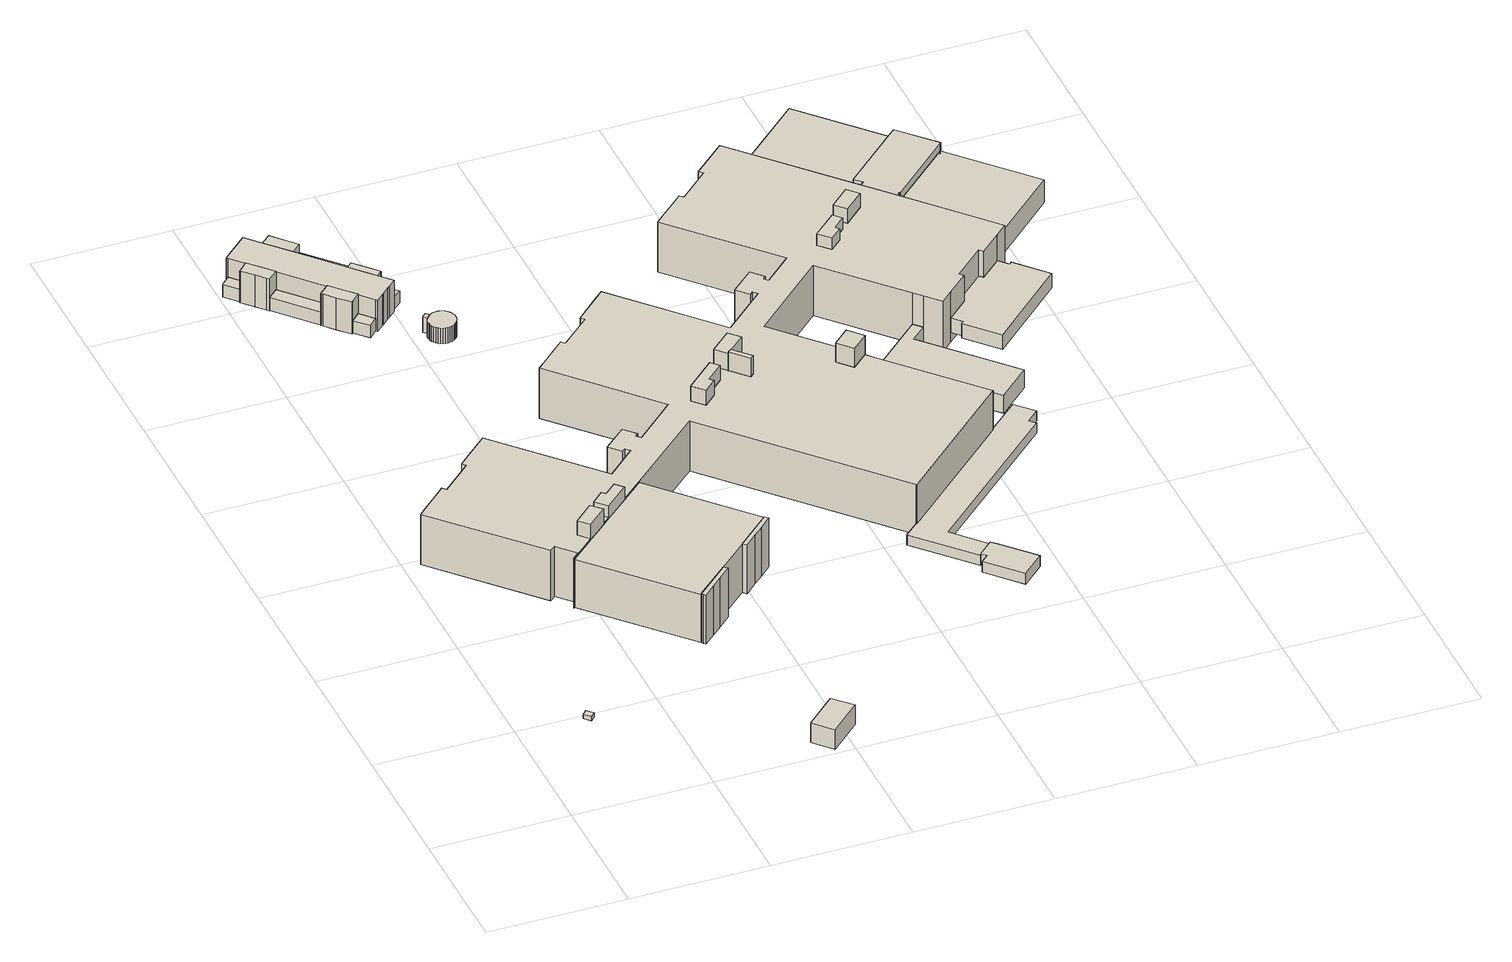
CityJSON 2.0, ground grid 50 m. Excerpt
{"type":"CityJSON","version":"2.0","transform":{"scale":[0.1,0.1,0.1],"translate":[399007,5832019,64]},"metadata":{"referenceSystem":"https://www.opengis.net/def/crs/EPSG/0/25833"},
"CityObjects":{
"building1":{"type":"Building","attributes":{"Gemeindeschluessel":"11000003","BezugspunktDach":"2200","function":"31001_2000","measuredHeight":1.77,"storeysAboveGround":1},"address":[{"country":"Germany","locality":"Berlin","thoroughfareNumber":"50 (9)","thoroughfareName":"Schwanebecker Chaussee"}],"geometry":[{"type":"Solid","lod":"1","boundaries":[[[[0,1,2,3]],[[4,5,6,7]],[[4,7,3,2]],[[5,4,2,1]],[[6,5,1,0]],[[7,6,0,3]]]]}]},
"building2":{"type":"Building","attributes":{"Gemeindeschluessel":"11000003","BezugspunktDach":"2200","function":"31001_2000","measuredHeight":10.69,"storeysAboveGround":1},"address":[{"country":"Germany","locality":"Berlin","thoroughfareNumber":"69 (8)","thoroughfareName":"Lindenberger Weg"}],"geometry":[{"type":"Solid","lod":"1","boundaries":[[[[8,9,10,11]],[[12,13,14,15]],[[12,15,11,10]],[[13,12,10,9]],[[14,13,9,8]],[[15,14,8,11]]]]}]},
"building3":{"type":"Building","attributes":{"Gemeindeschluessel":"11000003","function":"31001_3051"},"address":[{"country":"Germany","locality":"Berlin","thoroughfareNumber":"50 (2)","thoroughfareName":"Schwanebecker Chaussee"}],"children":["building3-1","building3-2","building3-3"]},
"building3-1":{"type":"BuildingPart","attributes":{"BezugspunktDach":"2200","measuredHeight":19.38,"storeysAboveGround":4},"parents":["building3"],"geometry":[{"type":"MultiSurface","lod":"1","boundaries":[[[16,17,18,19,20,21,22,23,24,25,26]],[[27,28,29,30,31,32,33,34,35,36,37]],[[27,37,26,25]],[[28,27,25,24]],[[29,28,24,23]],[[30,29,23,22]],[[31,30,22,21]],[[32,31,21,20]],[[33,32,20,19]],[[35,34,18,17]],[[37,36,16,26]],[[33,19,18,34]],[[36,35,17,16,38]]]}]},
"building3-2":{"type":"BuildingPart","attributes":{"BezugspunktDach":"2200","measuredHeight":19.59,"storeysAboveGround":4},"parents":["building3"],"geometry":[{"type":"MultiSurface","lod":"1","boundaries":[[[39,40,41,42,43,44]],[[33,45,46,47,48,34]],[[19,18,34,44,43]],[[45,33,43,42]],[[46,45,42,41]],[[47,46,41,40]],[[48,47,40,39]],[[34,48,39,44]],[[33,34,18,19]]]}]},
"building3-3":{"type":"BuildingPart","attributes":{"BezugspunktDach":"2200","measuredHeight":20.07,"storeysAboveGround":4},"parents":["building3"],"geometry":[{"type":"MultiSurface","lod":"1","boundaries":[[[49,50,51,52,53,54,55,56]],[[35,57,58,59,60,61,62,36]],[[17,16,56,55]],[[57,35,55,54]],[[58,57,54,53]],[[59,58,53,52]],[[60,59,52,51]],[[61,60,51,50]],[[62,61,50,49]],[[36,62,49,56]],[[35,36,16,17]]]}]},
"building4":{"type":"Building","attributes":{"name":"Haus 222","Gemeindeschluessel":"11000003","function":"31001_3051"},"address":[{"country":"Germany","locality":"Berlin","thoroughfareNumber":"4B (14)","thoroughfareName":"Schwanebecker Chaussee"}],"children":["building4-1","building4-2","building4-3","building4-4","building4-5","building4-6","building4-7","building4-8","building4-9","building4-10","building4-11"]},
"building4-1":{"type":"BuildingPart","attributes":{"BezugspunktDach":"2200","measuredHeight":17.1,"storeysAboveGround":2},"parents":["building4"],"geometry":[{"type":"MultiSurface","lod":"1","boundaries":[[[63,64,65,66,67,68,69,70,71,72,73,74,75,76,77,78,79,80,81,82,83,84,85,86]],[[87,88,89,90,91,92,93,94,95,96,97,98,99,100,101,102,103,104,105,106,107,108,109,110]],[[87,110,86,85]],[[88,87,85,84]],[[89,88,84,83]],[[111,112,113,89,83,82]],[[114,115,116,90,82,81]],[[117,118,119,120,92,91,81,80]],[[121,122,123,92,80,79]],[[124,121,93,79,78]],[[125,126,127,128,95,94,78,77]],[[96,95,77,76]],[[97,96,76,75]],[[98,97,75,74]],[[99,98,74,73]],[[100,99,73,72]],[[101,100,72,71]],[[102,101,71,70]],[[103,102,129,130,131,132,133,70,69]],[[104,103,69,68]],[[134,135,136,137,107,106,66,65]],[[109,138,139,64,63]],[[110,109,63,86]],[[90,89,113,112,111]],[[91,140,115,114]],[[140,90,116,115]],[[120,119,118,117]],[[93,141,122,121]],[[141,92,123,122]],[[94,93,121,124]],[[128,127,126,125]],[[133,132,131,130,129]],[[67,105,104,68]],[[106,142,143,66]],[[105,67,143,142]],[[137,136,135,134]],[[108,144,145,146,64]],[[107,65,146,145]],[[108,139,138,109]]]}]},
"building4-2":{"type":"BuildingPart","attributes":{"BezugspunktDach":"2200","measuredHeight":12.05,"storeysAboveGround":2},"parents":["building4"],"geometry":[{"type":"MultiSurface","lod":"1","boundaries":[[[122,121,124,147,148,149,150,123]],[[151,152,153,154,94,93,141,92]],[[155,117,123,150]],[[151,92,120,156]],[[152,151,150,149]],[[153,152,149,148]],[[154,153,148,147]],[[126,157,147,124]],[[94,154,158,127]],[[156,120,117,155]],[[127,158,157,126]],[[93,94,124,121]],[[141,93,121,122]],[[123,92,141,122]]]}]},
"building4-3":{"type":"BuildingPart","attributes":{"BezugspunktDach":"2200","measuredHeight":8.94,"storeysAboveGround":2},"parents":["building4"],"geometry":[{"type":"MultiSurface","lod":"1","boundaries":[[[117,155,159,118]],[[160,156,120,119]],[[156,160,159,155]],[[160,119,161,118,159]],[[120,156,155,117]],[[120,117,118,119]]]}]},
"building4-4":{"type":"BuildingPart","attributes":{"BezugspunktDach":"2200","measuredHeight":4.93,"storeysAboveGround":2},"parents":["building4"],"geometry":[{"type":"MultiSurface","lod":"1","boundaries":[[[125,162,157,126]],[[158,163,128,127]],[[163,158,157,162]],[[128,163,162,125]],[[164,158,127,126,157]],[[127,128,125,126]]]}]},
"building4-5":{"type":"BuildingPart","attributes":{"BezugspunktDach":"2200","measuredHeight":4.91,"storeysAboveGround":2},"parents":["building4"],"geometry":[{"type":"MultiSurface","lod":"1","boundaries":[[[165,133,132,166]],[[131,130,167,168]],[[131,169,170,132]],[[167,130,133,165]],[[168,167,165,166]],[[168,166,170,169]],[[131,132,133,130]]]}]},
"building4-6":{"type":"BuildingPart","attributes":{"BezugspunktDach":"2200","measuredHeight":5.13,"storeysAboveGround":2},"parents":["building4"],"geometry":[{"type":"Solid","lod":"1","boundaries":[[[[171,139,138,172]],[[109,108,173,174]],[[109,174,172,138]],[[173,108,173,171]],[[174,173,171,172]],[[108,109,138,139]],[[139,171,173,108]]]]}]},
"building4-7":{"type":"BuildingPart","attributes":{"BezugspunktDach":"2200","measuredHeight":5.44,"storeysAboveGround":2},"parents":["building4"],"geometry":[{"type":"Solid","lod":"1","boundaries":[[[[175,135,134,176]],[[137,136,177,178]],[[178,177,175,176]],[[178,176,134,137]],[[137,134,135,136]],[[136,135,175,177]]]]}]},
"building4-8":{"type":"BuildingPart","attributes":{"BezugspunktDach":"2200","measuredHeight":5.17,"storeysAboveGround":2},"parents":["building4"],"geometry":[{"type":"Solid","lod":"1","boundaries":[[[[112,179,180,181,182,113]],[[183,184,185,186,90,89]],[[183,89,113,182]],[[184,183,182,181]],[[185,184,181,180]],[[186,185,180,179]],[[186,179,186,90]],[[90,112,90,89]],[[90,186,179,112]],[[89,90,112,113]]]]}]},
"building4-9":{"type":"BuildingPart","attributes":{"BezugspunktDach":"2200","measuredHeight":15.37,"storeysAboveGround":2},"parents":["building4"],"geometry":[{"type":"MultiSurface","lod":"1","boundaries":[[[187,188,189,190,191,192,193,194,195]],[[106,142,105,104,196,197,198,199,200]],[[135,175,195,194]],[[106,200,177,136]],[[143,66,194,193]],[[67,143,142,193,192]],[[68,67,105,192,191]],[[166,170,191,190]],[[196,104,169,168]],[[197,196,190,189]],[[198,197,189,188]],[[199,198,188,187]],[[200,199,187,195]],[[136,177,175,135]],[[142,106,66,143]],[[105,142,143,67]],[[104,105,67,68]],[[168,169,170,166]]]}]},
"building4-10":{"type":"BuildingPart","attributes":{"BezugspunktDach":"2200","measuredHeight":15.8,"storeysAboveGround":2},"parents":["building4"],"geometry":[{"type":"MultiSurface","lod":"1","boundaries":[[[115,114,201,202,203,116]],[[186,204,205,91,140,90]],[[179,112,116,203]],[[204,186,203,202]],[[205,204,202,201]],[[118,159,201,114]],[[91,205,206,160,119]],[[186,90,112,179]],[[119,160,206,159,118]],[[140,91,114,115]],[[207,90,140,208,115,116]]]}]},
"building4-11":{"type":"BuildingPart","attributes":{"BezugspunktDach":"2200","measuredHeight":15.22,"storeysAboveGround":2},"parents":["building4"],"geometry":[{"type":"MultiSurface","lod":"1","boundaries":[[[209,210,211,212,213,214,215,216]],[[173,108,145,107,217,218,219,220]],[[173,220,216,215]],[[139,171,215,214]],[[146,64,108,214,213]],[[107,65,146,145,213,212]],[[176,134,212,211]],[[217,107,137,178]],[[218,217,211,210]],[[219,218,210,209]],[[220,219,209,216]],[[108,173,171,139]],[[145,108,64,146]],[[145,146,65,107]],[[178,137,134,176]]]}]},
"building5":{"type":"Building","attributes":{"Gemeindeschluessel":"11000003","BezugspunktDach":"2200","function":"51009_1610","measuredHeight":6.24,"storeysAboveGround":0},"address":[{"country":"Germany","locality":"Berlin"}],"geometry":[{"type":"Solid","lod":"1","boundaries":[[[[221,222,223,224]],[[225,226,227,228]],[[225,228,224,223]],[[226,225,223,222]],[[227,226,222,221]],[[228,227,221,224]]]]}]},
"building6":{"type":"Building","attributes":{"Gemeindeschluessel":"11000003","BezugspunktDach":"2200","function":"31001_2000","measuredHeight":6.16,"storeysAboveGround":1},"address":[{"country":"Germany","locality":"Berlin","thoroughfareNumber":"50 (10)","thoroughfareName":"Schwanebecker Chaussee"}],"geometry":[{"type":"Solid","lod":"1","boundaries":[[[[229,230,231,232,233,234,235,236,237,238,239,240,241,242,243,244,245,246,247,248,249,250,251,252,253,254,255,256,257,258,259,222,221,260,261,262]],[[263,264,227,226,265,266,267,268,269,270,271,272,273,274,275,276,277,278,279,280,281,282,283,284,285,286,287,288,289,290,291,292,293,294,295,296]],[[263,296,262,261]],[[264,263,261,260]],[[227,264,260,221]],[[226,227,221,222]],[[265,226,222,259]],[[266,265,259,258]],[[267,266,258,257]],[[268,267,257,256]],[[269,268,256,255]],[[270,269,255,254]],[[271,270,254,253]],[[272,271,253,252]],[[273,272,252,251]],[[274,273,251,250]],[[275,274,250,249]],[[276,275,249,248]],[[277,276,248,247]],[[278,277,247,246]],[[279,278,246,245]],[[280,279,245,244]],[[281,280,244,243]],[[282,281,243,242]],[[283,282,242,241]],[[284,283,241,240]],[[285,284,240,239]],[[286,285,239,238]],[[287,286,238,237]],[[288,287,237,236]],[[289,288,236,235]],[[290,289,235,234]],[[291,290,234,233]],[[292,291,233,232]],[[293,292,232,231]],[[294,293,231,230]],[[295,294,230,229]],[[296,295,229,262]]]]}]},
"building7":{"type":"Building","attributes":{"Gemeindeschluessel":"11000003","function":"31001_3051"},"address":[{"country":"Germany","locality":"Berlin","thoroughfareNumber":"50","thoroughfareName":"Schwanebecker Chaussee"}],"children":["building7-1","building7-2","building7-3","building7-4","building7-5","building7-6","building7-7","building7-8","building7-9","building7-10","building7-11","building7-12","building7-13","building7-14","building7-15","building7-16"]},
"building7-1":{"type":"BuildingPart","attributes":{"BezugspunktDach":"2200","measuredHeight":20.23,"storeysAboveGround":4},"parents":["building7"],"geometry":[{"type":"MultiSurface","lod":"1","boundaries":[[[297,298,299,300,301,302,303,304,305,306,307,308,309,310,311,312,313,314,315,316,317,318,319,320,321,322,323,324,325,326,327,328,329,330,331,332,333,334,335,336,337,338,339,340,341,342,343,344,345,346,347,348,349,350,351,352,353,354,355,356,357,358,359,360,361,362,363,364,365,366,367,368,369,370,371,372,373,374,375,376,377,378,379,380,381,382,383,384,385,386],[387,388,389,390,391,392],[393,394,395,396,397,398],[399,400,401,402,403,404],[405,406,407,408]],[[409,410,411,412,413,414,415,416,417,418,419,420,421,422,423,424,425,426,427,428,429,430,431,432,433,434,435,436,437,438,439,440,441,442,443,444,445,446,447,448,449,450,451,452,453,454,455,456,457,458,459,460,461,462,463,464,465,466,467,468,469,470,471,472,473,474,475,476,477,478,479,480,481,482,483,484,485,486,487,488,489,490,491,492,493,494,495,496,497,498],[499,500,501,502,503,504],[505,506,507,508,509,510],[511,512,513,514,515,516],[517,518,519,520]],[[409,498,386,385]],[[410,409,385,384]],[[411,410,384,383]],[[412,411,383,382]],[[413,412,382,381]],[[414,413,381,380]],[[415,414,380,379]],[[416,415,379,378]],[[417,416,378,377]],[[418,417,377,376]],[[419,418,376,375]],[[420,419,375,374]],[[421,420,374,373]],[[422,421,373,372]],[[423,422,372,371]],[[424,423,371,370]],[[425,424,370,369]],[[426,425,369,368]],[[427,426,368,367]],[[428,427,367,366]],[[429,428,366,365]],[[430,429,365,364]],[[431,430,364,363]],[[432,431,363,362]],[[433,432,362,361]],[[434,433,361,360]],[[435,434,360,359]],[[436,435,359,358]],[[437,436,358,357]],[[438,437,357,356]],[[439,438,356,355]],[[440,439,355,354]],[[441,440,354,353]],[[442,441,353,352]],[[443,442,352,351]],[[444,443,351,350]],[[445,444,350,349]],[[446,445,349,348]],[[447,446,348,347]],[[448,447,347,346]],[[449,448,346,345]],[[450,449,345,344]],[[451,450,344,343]],[[452,451,343,342]],[[453,452,342,341]],[[454,453,341,340]],[[455,454,340,339]],[[456,455,339,338]],[[457,456,338,337]],[[458,457,337,336]],[[521,522,336,335]],[[459,458,523,524]],[[460,459,335,334]],[[461,460,334,333]],[[525,526,527,528,529,462,461,333,332]],[[530,525,528,531,532,463,462,332,331]],[[533,530,534,331,330]],[[464,463,531,535]],[[465,464,535,536,537,533,330,329]],[[466,465,536,538,539,537,329,328]],[[467,466,328,327]],[[468,467,327,326]],[[540,541,542,543,544,469,468,326,325]],[[470,469,325,324]],[[471,470,324,323]],[[472,471,323,322]],[[473,472,322,545,546,321]],[[474,473,546,547]],[[475,474,548,547,549]],[[550,551,552,319,318]],[[476,475,549,553,554]],[[477,476,318,317]],[[555,556,317,316]],[[478,477,557,558,559]],[[560,555,316,315]],[[479,478,561,558,562]],[[563,560,562,564,480,479,315,314]],[[481,480,314,313]],[[482,481,313,312]],[[483,482,312,311]],[[484,483,311,565,566,310]],[[485,484,567,566,568,569]],[[486,485,309,568,570]],[[487,486,308,570,571,307]],[[488,487,307,571,572]],[[489,488,306,305]],[[490,489,573,574,575,304]],[[491,490,575,576,577]],[[492,491,576,578]],[[493,492,302,301]],[[494,493,301,300]],[[495,494,300,299]],[[496,495,299,298]],[[497,496,298,297]],[[498,497,297,386]],[[499,504,579,580]],[[500,499,391,580,581]],[[501,500,582,581,583]],[[502,501,583,584,388]],[[503,502,584,585,387]],[[504,503,585,579]],[[505,510,398,586,587,588]],[[506,505,589,588,590,396]],[[507,506,590,591]],[[508,507,591,592]],[[509,508,394,592,593]],[[510,509,593,586,398]],[[511,516,594,595,403]],[[512,511,403,595,596]],[[513,512,596,597,598]],[[514,513,597,599]],[[515,514,400,599,600]],[[516,515,601,600,594,602]],[[517,520,408,603,604,407]],[[518,517,407,604,605]],[[519,518,605,606]],[[520,519,606,603]],[[524,523,522,521]],[[529,528,527,526,525]],[[532,531,528,525,530]],[[535,531,534,530,533]],[[533,537,536,535]],[[537,539,538,536]],[[544,543,542,541,540]],[[321,546,545,322]],[[547,546,321,320]],[[549,547,548,320,319]],[[554,553,549,552,551,550]],[[559,558,557,556,555]],[[562,558,561,555,560]],[[564,562,560,563]],[[310,566,565,311]],[[569,568,566,567,310,309]],[[570,568,309,308]],[[307,571,570,308]],[[572,571,307,306,607]],[[305,304,575,574,573]],[[577,576,575,304,303]],[[578,576,303,302]],[[580,579,392,391]],[[581,580,391,390]],[[583,581,582,390,389]],[[389,388,584,583]],[[388,387,585,584]],[[579,585,387,392]],[[588,587,608,397]],[[608,587,586,398]],[[397,396,590,588,589]],[[591,590,396,395,609]],[[592,591,395,394]],[[593,592,394,393,610]],[[393,398,586,593]],[[404,403,595,594]],[[596,595,403,402,611]],[[598,597,596,402,401]],[[599,597,401,400]],[[600,599,400,399]],[[602,594,600,601,399,404]],[[407,604,603,408]],[[605,604,407,406,612]],[[606,605,406,405]],[[603,606,613,405,408]]]}]},
"building7-2":{"type":"BuildingPart","attributes":{"BezugspunktDach":"2200","measuredHeight":4.01,"storeysAboveGround":4},"parents":["building7"],"geometry":[{"type":"MultiSurface","lod":"1","boundaries":[[[614,615,616,617,618,619,620,556,555,560,563,621]],[[564,562,558,557,622,623,624,625,626,627,628,629]],[[564,629,621,563]],[[622,557,556,620]],[[623,622,620,619]],[[624,623,619,618]],[[625,624,618,617]],[[626,625,617,616]],[[627,626,616,615]],[[628,627,630,631,632,614]],[[629,628,614,621]],[[562,564,563,560]],[[562,633,560,555,558]],[[557,558,555,556]],[[615,614,632,631,630]]]}]},
"building7-3":{"type":"BuildingPart","attributes":{"BezugspunktDach":"2200","measuredHeight":4.26,"storeysAboveGround":4},"parents":["building7"],"geometry":[{"type":"MultiSurface","lod":"1","boundaries":[[[634,635,636,637,638,639,640]],[[641,632,631,642,643,644,645]],[[641,645,640,639]],[[632,641,639,638]],[[615,614,646,638,637]],[[642,631,637,636]],[[643,642,636,635]],[[644,643,635,634]],[[645,644,634,640]],[[631,632,646,614,615]]]}]},
"building7-4":{"type":"BuildingPart","attributes":{"BezugspunktDach":"2200","measuredHeight":25.88,"storeysAboveGround":4},"parents":["building7"],"geometry":[{"type":"MultiSurface","lod":"1","boundaries":[[[647,648,649,650]],[[575,574,578,576]],[[575,304,303,651,650,649]],[[574,305,304,575,649,648]],[[578,574,648,647]],[[652,303,302,578,647,650]],[[576,651,303,304,575]],[[575,304,305,574]],[[576,578,302,303,652]]]}]},
"building7-5":{"type":"BuildingPart","attributes":{"BezugspunktDach":"2200","measuredHeight":24.23,"storeysAboveGround":4},"parents":["building7"],"geometry":[{"type":"MultiSurface","lod":"1","boundaries":[[[653,654,655,656,657,658]],[[570,568,566,565,572,571]],[[570,308,307,658,657]],[[309,308,570,657,656]],[[566,310,309,656,655]],[[565,311,310,655,654]],[[572,565,654,653]],[[307,306,659,653,658]],[[571,307,308,570]],[[660,568,570,308,309]],[[568,309,310,566]],[[566,310,311,565]],[[571,572,659,306,307]]]}]},
"building7-6":{"type":"BuildingPart","attributes":{"BezugspunktDach":"2200","measuredHeight":27.2,"storeysAboveGround":4},"parents":["building7"],"geometry":[{"type":"MultiSurface","lod":"1","boundaries":[[[661,662,663,664]],[[591,590,588,587]],[[665,666,667,664,663]],[[396,395,663,662]],[[397,396,662,661]],[[608,397,661,664]],[[395,591,587,667,666,665]],[[590,591,395,396]],[[588,590,396,397]],[[587,588,668,397,608]]]}]},
"building7-7":{"type":"BuildingPart","attributes":{"BezugspunktDach":"2200","measuredHeight":27.5,"storeysAboveGround":4},"parents":["building7"],"geometry":[{"type":"MultiSurface","lod":"1","boundaries":[[[669,670,671,672,673]],[[545,674,549,547,546]],[[675,322,321,673,672]],[[674,545,672,671]],[[551,676,674,671,670]],[[677,320,319,670,669]],[[546,321,320,669,673]],[[545,546,321,322,675]],[[678,549,674,676,551]],[[547,549,319,320,677]],[[547,320,321,546]]]}]},
"building7-8":{"type":"BuildingPart","attributes":{"BezugspunktDach":"2200","measuredHeight":24.39,"storeysAboveGround":4},"parents":["building7"],"geometry":[{"type":"MultiSurface","lod":"1","boundaries":[[[679,680,681,682,683,684]],[[599,597,596,595,594,600]],[[400,399,684,683]],[[685,401,400,686,683,682]],[[596,402,401,682,681]],[[595,403,402,681,680]],[[404,403,680,679]],[[600,399,404,679,684]],[[599,600,399,400]],[[597,599,686,400,401,685]],[[597,401,402,596]],[[596,402,403,595]],[[594,595,403,404]],[[594,687,404,399,600]]]}]},
"building7-9":{"type":"BuildingPart","attributes":{"BezugspunktDach":"2200","measuredHeight":27.2,"storeysAboveGround":4},"parents":["building7"],"geometry":[{"type":"MultiSurface","lod":"1","boundaries":[[[666,688,689,690]],[[593,592,587,586]],[[393,398,690,689]],[[592,394,393,689,688]],[[394,688,665,395]],[[586,398,608,587,666,690]],[[593,586,398,393]],[[593,691,393,394,592]],[[592,394,395,591]],[[587,692,591,395,665,666]],[[587,608,398,586]]]}]},
"building7-10":{"type":"BuildingPart","attributes":{"BezugspunktDach":"2200","measuredHeight":9.18,"storeysAboveGround":4},"parents":["building7"],"geometry":[{"type":"Solid","lod":"1","boundaries":[[[[693,694,695,696]],[[697,698,699,700]],[[698,697,695,694]],[[699,698,694,693]],[[700,699,693,696]],[[700,696,695,697]]]]}]},
"building7-11":{"type":"BuildingPart","attributes":{"BezugspunktDach":"2200","measuredHeight":7.2,"storeysAboveGround":4},"parents":["building7"],"geometry":[{"type":"Solid","lod":"1","boundaries":[[[[551,550,701,702,703,704,542,541,676]],[[544,543,705,706,707,708,553,549,674]],[[544,674,676,541]],[[705,543,542,704]],[[706,705,704,703]],[[707,706,703,702]],[[708,707,702,701]],[[553,708,701,550]],[[549,551,549,674]],[[544,541,542,543]],[[553,550,551,549]],[[674,549,551,676]]]]}]},
"building7-12":{"type":"BuildingPart","attributes":{"BezugspunktDach":"2200","measuredHeight":9.2,"storeysAboveGround":4},"parents":["building7"],"geometry":[{"type":"MultiSurface","lod":"1","boundaries":[[[709,710,711,712]],[[713,714,715,716]],[[713,716,712,711]],[[714,713,711,710]],[[716,715,709,712]],[[715,714,717,710,709]]]}]},
"building7-13":{"type":"BuildingPart","attributes":{"BezugspunktDach":"2200","measuredHeight":5.9,"storeysAboveGround":4},"parents":["building7"],"geometry":[{"type":"MultiSurface","lod":"1","boundaries":[[[718,719,720,721,722,723,526,525,530,533,537,539]],[[536,535,531,528,527,724,725,726,727,728,729,538]],[[724,527,526,723]],[[725,724,723,722]],[[726,725,722,721]],[[727,726,721,720]],[[728,727,720,719]],[[729,728,719,718]],[[538,729,718,539]],[[538,539,537,536]],[[536,537,533,535]],[[531,535,730,533,530]],[[531,530,525,528]],[[527,528,525,526,731]]]}]},
"building7-14":{"type":"BuildingPart","attributes":{"BezugspunktDach":"2200","measuredHeight":12.35,"storeysAboveGround":4},"parents":["building7"],"geometry":[{"type":"MultiSurface","lod":"1","boundaries":[[[521,732,733,734,735,736,737,738,739,522]],[[740,741,742,743,744,745,746,747,524,523]],[[740,523,522,739]],[[741,740,739,738]],[[742,741,738,737],[715,714,710,709]],[[743,742,737,736]],[[744,743,736,735]],[[745,744,735,734]],[[696,695,697,700,746,745,734,733]],[[747,746,733,732]],[[524,747,732,521]],[[710,714,715,709]],[[700,697,695,696]],[[524,748,521,522,523]]]}]},
"building7-15":{"type":"BuildingPart","attributes":{"BezugspunktDach":"2200","measuredHeight":25.59,"storeysAboveGround":4},"parents":["building7"],"geometry":[{"type":"MultiSurface","lod":"1","boundaries":[[[749,750,751,752]],[[605,604,603,606]],[[406,405,752,751]],[[604,407,406,605,751,750]],[[753,408,407,750,749]],[[405,408,749,752]],[[605,606,405,406]],[[605,406,407,604]],[[603,604,754,407,408,753]],[[606,603,408,405]]]}]},
"building7-16":{"type":"BuildingPart","attributes":{"BezugspunktDach":"2200","measuredHeight":25.77,"storeysAboveGround":4},"parents":["building7"],"geometry":[{"type":"MultiSurface","lod":"1","boundaries":[[[755,756,757,758,759,760]],[[585,584,583,581,580,579]],[[585,387,392,760,759]],[[388,387,759,758]],[[583,389,388,758,757]],[[761,390,389,757,756]],[[580,391,390,756,755]],[[579,392,391,755,760]],[[579,762,392,387,585]],[[584,585,387,388]],[[584,388,389,583]],[[581,583,763,389,390,761]],[[581,764,390,391,580]],[[580,391,392,579]]]}]}
},
"vertices":[
[248,441,35],[264,457,35],[243,478,35],[227,462,35],[243,478,18],[264,457,18],[248,441,18],[227,462,18],
[932,9,88],[1044,113,88],[982,177,88],[871,74,88],[982,177,9],[1044,113,9],[932,9,9],[871,74,9],
[750,730,197],[872,842,197],[977,939,197],[1099,1052,197],[793,1383,197],[713,1311,197],[625,1233,197],[612,1221,197],[568,1181,197],[527,1145,197],[439,1065,197],[527,1145,3],[568,1181,3],[612,1221,3],[625,1233,3],[713,1311,3],[793,1383,3],[1099,1052,3],[977,939,3],[872,842,3],[750,730,3],[439,1065,3],[750,730,72],
[989,926,199],[1035,969,199],[1070,1001,199],[1111,1039,199],[1099,1052,199],[977,939,199],[1111,1039,3],[1070,1001,3],[1035,969,3],[989,926,3],
[756,723,200],[762,716,200],[803,755,200],[839,788,200],[884,829,200],[878,836,200],[872,842,200],[750,730,200],[878,836,3],[884,829,3],[839,788,3],[803,755,3],[762,716,3],[756,723,3],
[32,3091,154],[75,3044,154],[150,2963,154],[275,2827,154],[327,2771,154],[351,2745,154],[352,2745,154],[394,2698,154],[399,2694,154],[426,2719,154],[431,2723,154],[455,2746,154],[464,2754,154],[490,2777,154],[488,2780,154],[443,2829,154],[431,2842,154],[369,2910,154],[243,3048,154],[167,3130,154],[120,3182,154],[86,3150,154],[58,3125,154],[27,3096,154],[58,3125,29],[86,3150,29],[120,3182,29],[167,3130,29],[243,3048,29],[369,2910,29],[431,2842,29],[443,2829,29],[488,2780,29],[490,2777,29],[464,2754,29],[455,2746,29],[431,2723,29],[426,2719,29],[399,2694,29],[394,2698,29],[352,2745,29],[351,2745,29],[327,2771,29],[275,2827,29],[150,2963,29],[75,3044,29],[32,3091,29],[27,3096,29],[167,3130,64],[167,3130,80],[120,3182,80],[243,3048,153],[205,3089,153],[167,3130,153],[369,2910,120],[243,3048,120],[243,3048,31],[369,2910,31],[431,2842,137],[406,2870,137],[369,2910,137],[443,2829,137],[488,2780,81],[443,2829,81],[443,2829,32],[488,2780,32],[394,2698,56],[394,2698,31],[352,2745,31],[352,2745,80],[394,2698,80],[150,2963,84],[275,2827,84],[275,2827,30],[150,2963,30],[32,3091,80],[75,3044,80],[205,3089,29],[406,2870,29],[313,2786,29],[313,2786,154],[84,3034,29],[112,3004,29],[112,3004,154],
[475,2859,137],[478,2862,137],[441,2902,137],[404,2942,137],[404,2942,29],[441,2902,29],[478,2862,29],[475,2859,29],[404,2942,120],[404,2942,31],[475,2859,81],[475,2859,32],
[278,3080,120],[278,3080,31],[243,3048,113],
[523,2810,81],[523,2810,32],[475,2859,69],
[363,2667,80],[319,2714,80],[363,2667,31],[319,2714,31],[351,2745,31],[351,2745,80],
[44,3013,80],[0,3060,80],[44,3013,29],[0,3060,29],
[239,2794,84],[114,2931,84],[239,2794,30],[114,2931,30],
[203,3162,80],[200,3161,80],[154,3211,80],[122,3180,80],[122,3180,29],[154,3211,29],[200,3161,29],[203,3162,29],
[244,2788,158],[277,2753,158],[315,2711,158],[319,2714,158],[351,2745,158],[327,2771,158],[313,2786,158],[275,2827,158],[239,2794,158],[319,2714,29],[315,2711,29],[277,2753,29],[244,2788,29],[239,2794,29],
[278,3080,153],[240,3121,153],[203,3162,153],[240,3121,29],[278,3080,29],[278,3080,84],[167,3130,67],[205,3089,108],
[78,2970,157],[107,2938,157],[114,2931,157],[150,2963,157],[112,3004,157],[75,3044,157],[44,3013,157],[41,3010,157],[114,2931,29],[107,2938,29],[78,2970,29],[41,3010,29],
[543,2617,96],[557,2632,96],[545,2644,96],[530,2629,96],[545,2644,34],[557,2632,34],[543,2617,34],[530,2629,34],
[536,2586,96],[537,2578,96],[540,2571,96],[544,2564,96],[549,2557,96],[555,2552,96],[562,2548,96],[570,2545,96],[578,2543,96],[586,2543,96],[594,2544,96],[601,2546,96],[609,2550,96],[615,2555,96],[621,2560,96],[626,2567,96],[629,2575,96],[631,2582,96],[632,2591,96],[632,2599,96],[630,2607,96],[627,2614,96],[622,2621,96],[617,2627,96],[611,2632,96],[603,2636,96],[596,2639,96],[588,2640,96],[579,2640,96],[571,2639,96],[564,2636,96],[539,2610,96],[536,2602,96],[535,2594,96],[536,2602,34],[539,2610,34],[564,2636,34],[571,2639,34],[579,2640,34],[588,2640,34],[596,2639,34],[603,2636,34],[611,2632,34],[617,2627,34],[622,2621,34],[627,2614,34],[630,2607,34],[632,2599,34],[632,2591,34],[631,2582,34],[629,2575,34],[626,2567,34],[621,2560,34],[615,2555,34],[609,2550,34],[601,2546,34],[594,2544,34],[586,2543,34],[578,2543,34],[570,2545,34],[562,2548,34],[555,2552,34],[549,2557,34],[544,2564,34],[540,2571,34],[537,2578,34],[536,2586,34],[535,2594,34],
[382,1132,202],[402,1150,202],[460,1088,202],[437,1067,202],[439,1065,202],[527,1145,202],[494,1181,202],[564,1246,202],[599,1209,202],[625,1233,202],[588,1272,202],[631,1312,202],[643,1300,202],[687,1340,202],[713,1311,202],[793,1383,202],[1071,1633,202],[1626,1031,202],[1628,1030,202],[2052,1422,202],[2050,1424,202],[1760,1738,202],[1738,1762,202],[1680,1708,202],[1634,1759,202],[1692,1812,202],[1491,2030,202],[1766,2285,202],[2009,2022,202],[2036,1993,202],[2084,1941,202],[2127,1981,202],[2202,2051,202],[2190,2064,202],[2298,2164,202],[2311,2151,202],[2386,2220,202],[2429,2260,202],[2134,2580,202],[2046,2674,202],[1730,3017,202],[1692,2982,202],[1653,2946,202],[1611,2908,202],[1624,2895,202],[1515,2794,202],[1503,2807,202],[1462,2769,202],[1422,2733,202],[1385,2698,202],[1701,2355,202],[1600,2262,202],[1586,2277,202],[1597,2287,202],[1559,2329,202],[1477,2254,202],[1516,2212,202],[1527,2223,202],[1541,2207,202],[1386,2064,202],[1069,2407,202],[1031,2371,202],[992,2335,202],[951,2297,202],[963,2284,202],[854,2184,202],[842,2197,202],[801,2159,202],[761,2122,202],[724,2087,202],[1040,1744,202],[890,1605,202],[875,1621,202],[886,1631,202],[848,1672,202],[767,1598,202],[805,1556,202],[816,1566,202],[830,1551,202],[725,1453,202],[408,1796,202],[370,1761,202],[331,1725,202],[290,1687,202],[302,1674,202],[193,1573,202],[181,1587,202],[140,1549,202],[100,1512,202],[63,1477,202],[1221,1833,202],[1247,1805,202],[1185,1748,202],[1197,1735,202],[1152,1694,202],[1115,1735,202],[1330,1953,202],[1366,1915,202],[1304,1858,202],[1360,1798,202],[1347,1785,202],[1255,1884,202],[1817,2385,202],[1904,2464,202],[1930,2436,202],[1887,2396,202],[1898,2383,202],[1855,2344,202],[1921,2499,202],[1991,2564,202],[2027,2526,202],[1956,2460,202],[100,1512,0],[140,1549,0],[181,1587,0],[193,1573,0],[302,1674,0],[290,1687,0],[331,1725,0],[370,1761,0],[408,1796,0],[725,1453,0],[830,1551,0],[816,1566,0],[805,1556,0],[767,1598,0],[848,1672,0],[886,1631,0],[875,1621,0],[890,1605,0],[1040,1744,0],[724,2087,0],[761,2122,0],[801,2159,0],[842,2197,0],[854,2184,0],[963,2284,0],[951,2297,0],[992,2335,0],[1031,2371,0],[1069,2407,0],[1386,2064,0],[1541,2207,0],[1527,2223,0],[1516,2212,0],[1477,2254,0],[1559,2329,0],[1597,2287,0],[1586,2277,0],[1600,2262,0],[1701,2355,0],[1385,2698,0],[1422,2733,0],[1462,2769,0],[1503,2807,0],[1515,2794,0],[1624,2895,0],[1611,2908,0],[1653,2946,0],[1692,2982,0],[1730,3017,0],[2046,2674,0],[2134,2580,0],[2429,2260,0],[2386,2220,0],[2311,2151,0],[2298,2164,0],[2190,2064,0],[2202,2051,0],[2127,1981,0],[2084,1941,0],[2036,1993,0],[2009,2022,0],[1766,2285,0],[1491,2030,0],[1692,1812,0],[1634,1759,0],[1680,1708,0],[1738,1762,0],[1760,1738,0],[2050,1424,0],[2052,1422,0],[1628,1030,0],[1626,1031,0],[1071,1633,0],[793,1383,0],[713,1311,0],[687,1340,0],[643,1300,0],[631,1312,0],[588,1272,0],[625,1233,0],[599,1209,0],[564,1246,0],[494,1181,0],[527,1145,0],[439,1065,0],[437,1067,0],[460,1088,0],[402,1150,0],[382,1132,0],[63,1477,0],[1152,1694,0],[1197,1735,0],[1185,1748,0],[1247,1805,0],[1221,1833,0],[1115,1735,0],[1347,1785,0],[1360,1798,0],[1304,1858,0],[1366,1915,0],[1330,1953,0],[1255,1884,0],[1898,2383,0],[1887,2396,0],[1930,2436,0],[1904,2464,0],[1817,2385,0],[1855,2344,0],[2027,2526,0],[1991,2564,0],[1921,2499,0],[1956,2460,0],[2134,2580,127],[2046,2674,127],[2046,2674,4],[2134,2580,4],[2311,2151,98],[2386,2220,98],[2386,2220,39],[2311,2151,39],[2311,2151,90],[2298,2164,98],[2298,2164,39],[2298,2164,88],[2190,2064,98],[2298,2164,51],[2190,2064,39],[2202,2051,39],[2202,2051,98],[2127,1981,39],[2127,1981,98],[2009,2022,60],[2009,2022,77],[2036,1993,77],[2036,1993,5],[2009,2022,5],[1692,1812,5],[1634,1759,5],[1680,1708,5],[1680,1708,71],[1738,1762,5],[1760,1738,77],[1738,1762,77],[1738,1762,50],[1760,1738,5],[1760,1738,60],[2052,1422,45],[2050,1424,45],[2050,1424,5],[2052,1422,5],[2052,1422,22],[1628,1030,45],[2052,1422,14],[1628,1030,5],[1626,1031,45],[1626,1031,5],[713,1311,5],[687,1340,5],[687,1340,104],[643,1300,5],[643,1300,22],[631,1312,5],[588,1272,5],[625,1233,5],[599,1209,167],[599,1209,5],[564,1246,5],[494,1181,5],[494,1181,142],[527,1145,5],[1115,1735,4],[1152,1694,4],[1197,1735,4],[1197,1735,89],[1185,1748,4],[1247,1805,4],[1221,1833,4],[1255,1884,4],[1291,1846,4],[1347,1785,4],[1347,1785,189],[1360,1798,4],[1304,1858,4],[1366,1915,4],[1330,1953,4],[1855,2344,5],[1898,2383,5],[1887,2396,5],[1930,2436,5],[1930,2436,151],[1904,2464,5],[1817,2385,5],[1817,2385,134],[1855,2344,19],[1956,2460,4],[2027,2526,4],[1991,2564,4],[1921,2499,4],[625,1233,127],[1291,1846,202],[1304,1858,72],[1330,1953,138],[1887,2396,200],[1991,2564,120],[1921,2499,91],
[1754,787,45],[1807,836,45],[1705,947,45],[2197,1402,45],[2178,1423,45],[2222,1465,45],[2164,1528,45],[1573,982,45],[2164,1528,5],[2222,1465,5],[2178,1423,5],[2197,1402,5],[1705,947,5],[1807,836,5],[1754,787,5],[1573,982,5],[1807,836,13],[1807,836,9],[1754,787,9],[1628,1030,21],
[1850,630,52],[1930,705,52],[1824,819,52],[1807,836,52],[1754,787,52],[1770,770,52],[1743,745,52],[1770,770,9],[1824,819,9],[1930,705,9],[1850,630,9],[1743,745,9],[1754,787,37],
[527,1145,259],[599,1209,259],[564,1246,259],[494,1181,259],[494,1181,186],[494,1181,147],
[625,1233,248],[713,1311,248],[687,1340,248],[643,1300,248],[631,1312,248],[588,1272,248],[625,1233,73],[643,1300,74],
[1347,1785,276],[1360,1798,276],[1304,1858,276],[1291,1846,276],[1304,1858,271],[1291,1846,271],[1291,1846,139],[1347,1785,88],
[1680,1708,280],[1738,1762,280],[1733,1767,280],[1692,1812,280],[1634,1759,280],[1733,1767,5],[1692,1812,189],[1733,1767,77],[1680,1708,101],[1738,1762,34],
[1855,2344,248],[1898,2383,248],[1887,2396,248],[1930,2436,248],[1904,2464,248],[1817,2385,248],[1930,2436,195],[1904,2464,99],[1855,2344,109],
[1366,1915,271],[1330,1953,271],[1255,1884,271],[1330,1953,103],[1293,1847,4],
[2474,2375,97],[2696,2581,97],[2441,2856,97],[2219,2651,97],[2441,2856,5],[2696,2581,5],[2474,2375,5],[2219,2651,5],
[1867,1837,77],[2138,1544,77],[2253,1650,77],[1982,1943,77],[1982,1943,5],[2253,1650,5],[2138,1544,5],[1867,1837,5],
[2103,2777,97],[2325,2982,97],[2070,3258,97],[1848,3053,97],[2070,3258,5],[2325,2982,5],[2103,2777,5],[1848,3053,5],[2325,2982,66],
[2157,1948,98],[2149,1940,98],[2249,1831,98],[2525,2087,98],[2425,2195,98],[2416,2187,98],[2416,2187,39],[2425,2195,39],[2525,2087,39],[2249,1831,39],[2149,1940,39],[2157,1948,39],[2190,2064,74],[2386,2220,82],
[2215,2654,127],[2219,2651,127],[2441,2856,127],[2443,2860,127],[2329,2983,127],[2325,2982,127],[2103,2777,127],[2128,2750,127],[2128,2750,4],[2103,2777,4],[2325,2982,4],[2329,2983,4],[2443,2860,4],[2441,2856,4],[2219,2651,4],[2215,2654,4],[2134,2580,51],
[1956,2460,260],[2027,2526,260],[1991,2564,260],[1921,2499,260],[1956,2460,47],[2027,2526,167],
[1152,1694,262],[1197,1735,262],[1185,1748,262],[1247,1805,262],[1221,1833,262],[1115,1735,262],[1197,1735,62],[1115,1735,103],[1185,1748,94],[1197,1735,167]
]}
